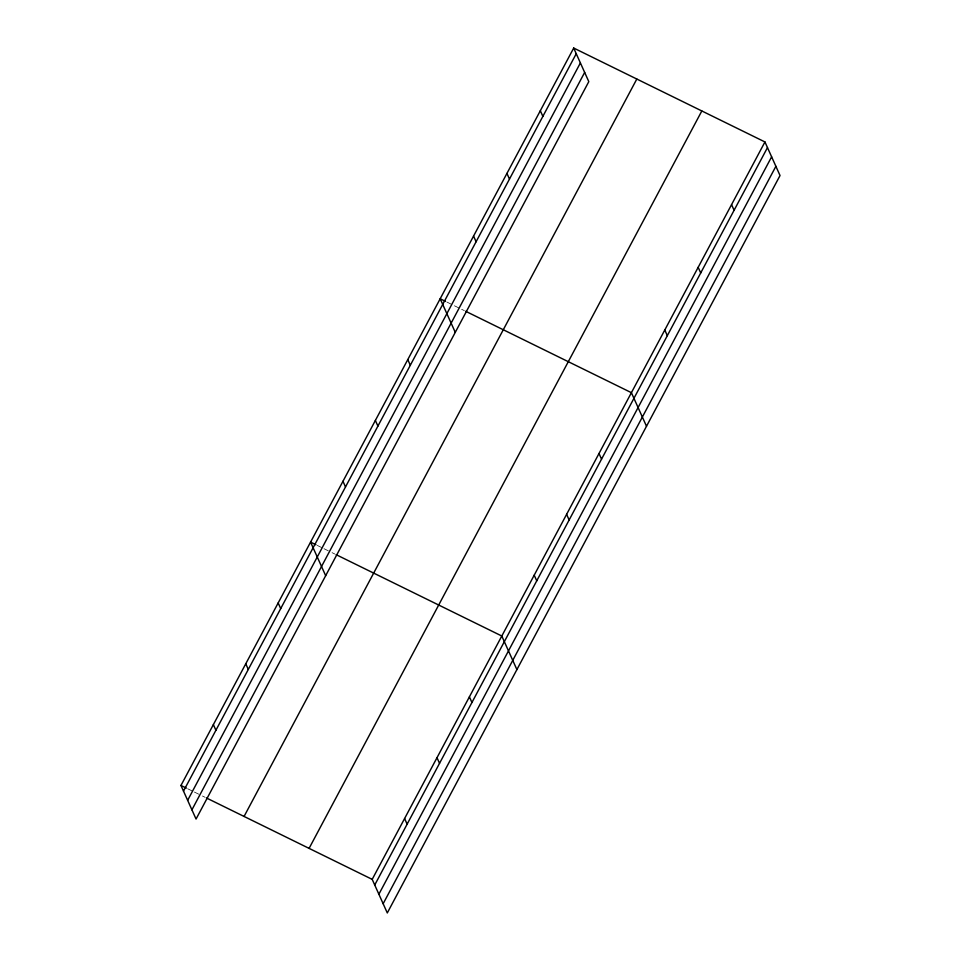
<?xml version="1.0" encoding="UTF-8"?>
<svg xmlns="http://www.w3.org/2000/svg" width="961" height="961" viewBox="0 0 961 961"><rect width="100%" height="100%" fill="white"/><g stroke="black" fill="none" stroke-linecap="round" stroke-linejoin="round"><path stroke-width="0.72" stroke-dasharray="4.8 3.6" d="M446.889 302.066L460.319 308.661M461.664 309.322L464.343 310.631M317.286 545.416L322.656 548.046M324.001 548.707L330.716 551.998M332.05 552.659L334.74 553.98M187.683 788.753L193.053 791.396M194.398 792.056L201.101 795.348M202.447 796.008L205.137 797.33"/><path stroke-width="1.44" d="M573.705 48.05L588.805 81.637L196.056 819.048L180.968 785.461L573.705 48.05L764.944 141.952L780.032 175.539L387.295 912.95L372.195 879.363L206.483 797.99M183.503 791.107L576.252 53.696M187.647 800.333L580.396 62.921M191.924 809.823L584.66 72.423M244.07 816.442L636.819 79.042M309.094 848.371L701.83 110.971M372.195 879.363L764.944 141.952M374.73 885.009L767.479 147.598M378.874 894.235L771.623 156.823M383.151 903.724L775.887 166.325M445.544 301.406L440.174 298.763L455.274 332.362M465.689 311.292L631.401 392.677L646.501 426.264M315.941 544.755L310.571 542.112L325.671 575.699M336.086 554.641L501.798 636.014L516.898 669.601M180.968 785.461L186.338 788.092M731.561 204.633L734.096 210.279M698.167 267.314L700.713 272.96M664.784 329.995L667.33 335.641M540.322 110.731L542.869 116.377M506.94 173.412L509.486 179.058M599.003 453.508L601.55 459.154M473.557 236.094L476.103 241.74M566.606 514.339L569.14 519.997M534.208 575.183L536.743 580.828M407.776 359.606L410.311 365.252M375.379 420.438L377.913 426.095M469.4 696.857L471.935 702.503M342.969 481.281L345.516 486.927M437.003 757.688L439.537 763.334M404.593 818.532L407.14 824.178M278.173 602.955L280.708 608.601M245.764 663.787L248.31 669.433M213.366 724.618L215.913 730.276"/></g></svg>
